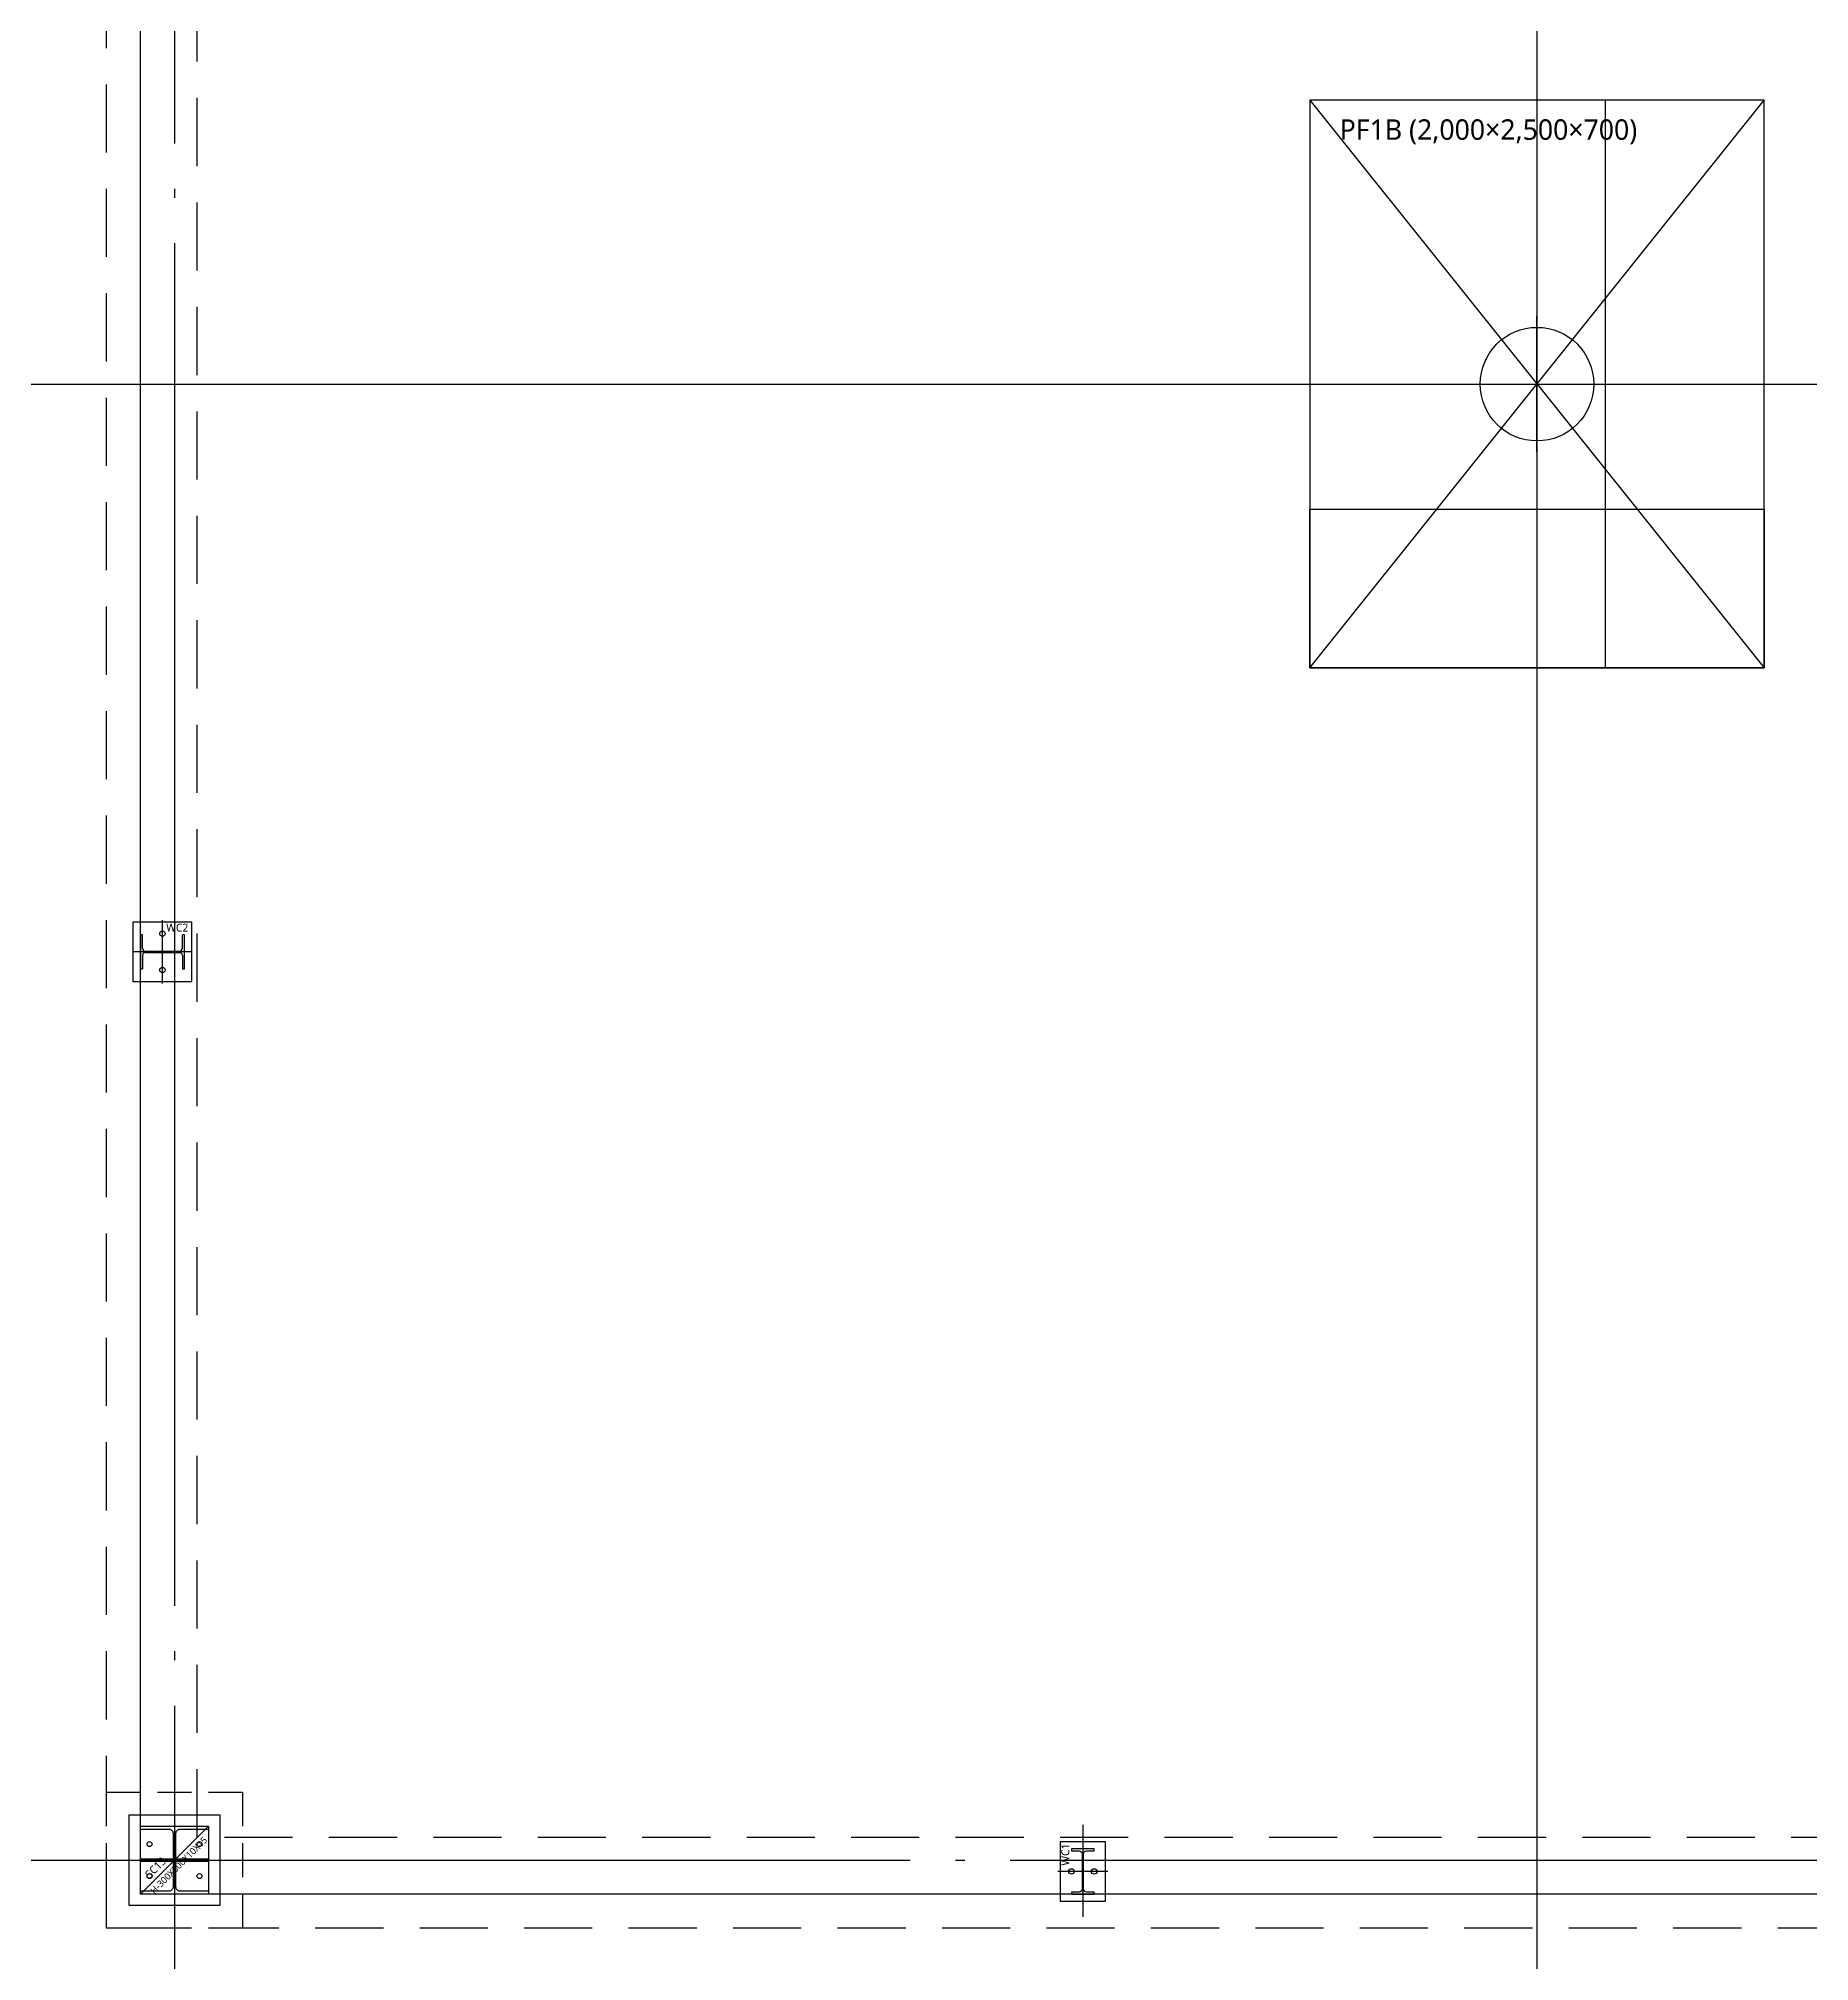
# Model space of a CAD drawing. Header units: millimetres. Extents: x -734060 to 504600, y -7739 to 118800.
# Drawn here: x -295499 to -287700, y 42453 to 50922 of the extents above; entities that cross this region are included whole.
import ezdxf
from ezdxf.enums import TextEntityAlignment as Align
from ezdxf.lldxf.tags import DXFTag

# ---------------------------------------------------------------- set-up
doc = ezdxf.new("R2010")
doc.units = ezdxf.units.MM
doc.header["$LTSCALE"] = 200
for name, pattern in [('CEN-GAUN', [32.2, 30, -1, 0.2, -1]), ('CONTINOUS', [0]), ('H3', [3, 2, -1]), ('HID', [2.3, 1.5, -0.8]), ('HIDDEN', [0.375, 0.25, -0.125])]:
    doc.linetypes.add(name, pattern=pattern)
doc.layers.get('DEFPOINTS').update_dxf_attribs({"color": 137})
for name, color, linetype in [('0-PIPE', 7, 'Continuous'), ('0-기초', 4, 'H3'), ('09GIRDER', 2, 'Continuous'), ('CEN', 1, 'CEN-GAUN'), ('G', 3, 'Continuous'), ('HAT-INS', 250, 'Continuous'), ('S-COL', 2, 'Continuous'), ('STEEL BASE', 13, 'Continuous'), ('WAL', 3, 'Continuous'), ('Z-하부구조체', 6, 'HIDDEN')]:
    doc.layers.add(name, color=color, linetype=linetype)
doc.layers.add('TEMP', color=171, linetype='Continuous', plot=False)
doc.styles.add('스타일1', font='malgun.ttf')
tags = doc.linetypes.add('DH-HID2', pattern=[1.2, 0.8, -0.4]).pattern_tags.tags
tags[6:7] = [DXFTag(74, 4), DXFTag(75, 0), DXFTag(340, '0'), DXFTag(46, 1.0), DXFTag(50, 0.0), DXFTag(44, 0.0), DXFTag(45, 0.0)]
tags[4:5] = [DXFTag(74, 4), DXFTag(75, 0), DXFTag(340, '0'), DXFTag(46, 1.0), DXFTag(50, 0.0), DXFTag(44, 0.0), DXFTag(45, 0.0)]

# ---------------------------------------------------------------- blocks, each defined once
blk = doc.blocks.new('X-CEN11')
at = {"layer": 'CEN', "color": 14, "linetype": 'CONTINOUS'}
for p, q in [((6000, 4216.4), (6000, -48378.3)), ((-9200, -36500), (76000, -36500))]:
    blk.add_line(p, q, dxfattribs=at)
blk = doc.blocks.new('X-CEN')
at = {"layer": 'CEN'}
for p, q in [((0, 9200), (0, -53000)), ((-9200, -43000), (76000, -43000))]:
    blk.add_line(p, q, dxfattribs=at)
blk = doc.blocks.new('파일')
at = {"layer": '0-PIPE', "color": 7, "linetype": 'Continuous'}
for p, q in [((0, -300), (0, 300)), ((-300, 0), (300, 0))]:
    blk.add_line(p, q, dxfattribs=at)
at = {"layer": '0-PIPE', "color": 3, "linetype": 'Continuous'}
blk.add_circle((0, 0), 250, dxfattribs=at)
blk = doc.blocks.new('SS-PF1B')
at = {"layer": '0-기초', "linetype": 'DH-HID2', "ltscale": 2.5}
blk.add_lwpolyline([(-1000, 1250), (-1000, -1250), (1000, -1250), (1000, 1250)], close=True, dxfattribs=at)
at = {"layer": 'DEFPOINTS'}
for p, q in [((-1000, 1250), (1000, -1250)), ((-1000, -1250), (1000, 1250))]:
    blk.add_line(p, q, dxfattribs=at)
for points in [[(1000, -1250), (1000, 1250), (300, 1250), (300, -1250)], [(-1000, -1250), (-1000, -550), (1000, -550), (1000, -1250)]]:
    blk.add_lwpolyline(points, close=True, dxfattribs=at)
at = {"layer": '0-기초'}
blk.add_blockref('파일', (0, 0), dxfattribs=at)
at = {"layer": 'DEFPOINTS', "style": '스타일1'}
blk.add_text('PF1B (2,000×2,500×700)', height=90, dxfattribs=at).set_placement((-213.7, 1121), align=Align.MIDDLE_CENTER)
blk = doc.blocks.new('X-1F-FD')
at = {"layer": 'S-COL'}
blk.add_blockref('SS-PF1B', (6000, -36500), dxfattribs=at)
blk = doc.blocks.new('S-SC13')
at = {"layer": '09GIRDER'}
blk.add_lwpolyline([(-150, -150), (-150, -135), (-23, -135, 0.414214), (-5, -117), (-5, 117, 0.414214), (-23, 135), (-150, 135), (-150, 150), (150, 150), (150, 135), (23, 135, 0.414214), (5, 117), (5, -117, 0.414214), (23, -135), (150, -135), (150, -150)], format="xyb", close=True, dxfattribs=at)
at = {"layer": 'DEFPOINTS'}
blk.add_line((-150, -150), (150, 150), dxfattribs=at)
blk.add_lwpolyline([(-150, 150), (150, 150), (150, -150), (-150, -150)], close=True, dxfattribs=at)
at = {"layer": 'STEEL BASE'}
for points in [[(-200, 200), (200, 200), (200, -200), (-200, -200)], [(-150, 6), (-5, 6), (-5, -6), (-150, -6)], [(5, 6), (150, 6), (150, -6), (5, -6)]]:
    blk.add_lwpolyline(points, close=True, dxfattribs=at)
for centre in [(-110, 70.5), (110, 70.5), (-110, -70.5), (110, -70.5)]:
    blk.add_circle(centre, 11, dxfattribs=at)
at = {"layer": 'DEFPOINTS', "style": '스타일1'}
blk.add_text('H-300X300X10X15', height=30, rotation=45, dxfattribs=at).set_placement((18.7, -22.5), align=Align.MIDDLE_CENTER)
blk.add_text('SC13', height=35, rotation=45, dxfattribs=at).set_placement((-108.6, -82.9))
blk = doc.blocks.new('S-WC1')
at = {"layer": 'DEFPOINTS'}
for p, q in [((0, 205), (0, -199)), ((110, 0), (-110, 0))]:
    blk.add_line(p, q, dxfattribs=at)
at = {"layer": 'STEEL BASE'}
blk.add_lwpolyline([(100, 130), (-100, 130), (-100, -130), (100, -130)], close=True, dxfattribs=at)
for centre in [(-50, 0), (50, 0)]:
    blk.add_circle(centre, 12, dxfattribs=at)
at = {"layer": 'WAL'}
blk.add_lwpolyline([(50, -100), (50, -91), (16, -91, -0.414214), (3, -78), (3, 78, -0.414214), (16, 91), (50, 91), (50, 100), (-50, 100), (-50, 91), (-16, 91, -0.414214), (-3, 78), (-3, -78, -0.414214), (-16, -91), (-50, -91), (-50, -100)], format="xyb", close=True, dxfattribs=at)
at = {"layer": 'TEMP', "style": '스타일1'}
blk.add_text('WC1', height=35, rotation=90, dxfattribs=at).set_placement((-59.6, 26))
blk = doc.blocks.new('*U49')
for p, q in [((59, 185), (0, 185)), ((72, 172), (72, 22)), ((78, 172), (78, 22)), ((91, 185), (150, 185)), ((59, 9), (0, 9)), ((91, 9), (150, 9))]:
    blk.add_line(p, q)
for points in [[(150, 185), (150, 194), (0, 194), (0, 185)], [(0, 9), (0, 0), (150, 0), (150, 9)]]:
    blk.add_lwpolyline(points)
for centre, start, end in [((59, 172), 0, 90), ((91, 172), 90, 180), ((59, 22), 270, 0), ((91, 22), 180, 270)]:
    blk.add_arc(centre, 13, start, end)
blk = doc.blocks.new('S-WC2')
at = {"layer": 'DEFPOINTS'}
for p, q in [((0, 130), (0, -130)), ((140, 0), (-140, 0))]:
    blk.add_line(p, q, dxfattribs=at)
at = {"layer": 'STEEL BASE'}
blk.add_lwpolyline([(130, 130), (-130, 130), (-130, -130), (130, -130)], close=True, dxfattribs=at)
for centre in [(-80, 0), (80, 0)]:
    blk.add_circle(centre, 12, dxfattribs=at)
at = {"layer": 'WAL', "rotation": 180}
blk.add_blockref('*U49', (75, 97), dxfattribs=at)
at = {"layer": 'TEMP', "style": '스타일1'}
blk.add_text('WC2', height=35, rotation=90, dxfattribs=at).set_placement((-89, 16.8))
blk = doc.blocks.new('x-stu-1Fcol')
at = {"rotation": 270}
blk.add_blockref('S-WC2', (-53, -39000), dxfattribs=at)
for name, p in [('S-SC13', (0, -43000)), ('S-WC1', (4000, -43050))]:
    blk.add_blockref(name, p)
blk = doc.blocks.new('X-S-PDH')
at = {"layer": 'Z-하부구조체', "color": 251, "ltscale": 3}
blk.add_lwpolyline([(-300, -42700), (300, -42700), (300, -43300), (-300, -43300)], close=True, dxfattribs=at)

msp = doc.modelspace()

# ---------------------------------------------------------------- linework, layer by layer
at = {"layer": 'DEFPOINTS'}
msp.add_lwpolyline([(-295050, 86050), (-223750, 86050), (-223750, 42750), (-295050, 42750)], close=True, dxfattribs=at)
at = {"layer": 'G', "color": 7, "linetype": 'HID'}
for points in [[(-295200, 86200), (-223600, 86200), (-223600, 42600), (-295200, 42600)], [(-294800, 85800), (-224000, 85800), (-224000, 43000), (-294800, 43000)]]:
    msp.add_lwpolyline(points, close=True, dxfattribs=at)

# ---------------------------------------------------------------- block references
for name in ['X-S-PDH', 'x-stu-1Fcol', 'X-1F-FD']:
    msp.add_blockref(name, (-294900, 85900))
at = {"layer": '0-기초', "color": 252, "linetype": 'CONTINOUS', "ltscale": 3}
msp.add_blockref('X-CEN11', (-294900, 85900), dxfattribs=at)
at = {"layer": 'HAT-INS'}
msp.add_blockref('X-CEN', (-294900, 85900), dxfattribs=at)

doc.saveas('drawing.dxf')
